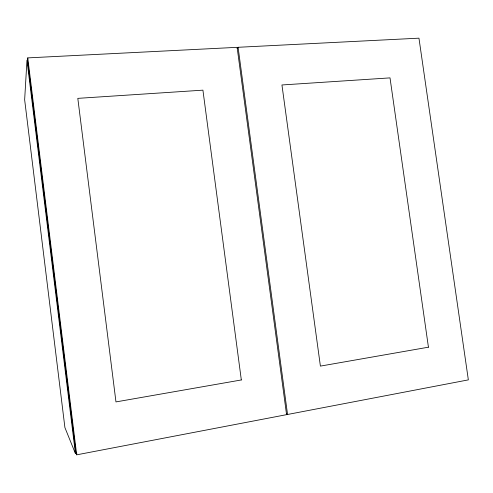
<?xml version="1.0" encoding="UTF-8"?>
<svg xmlns="http://www.w3.org/2000/svg" width="493" height="493" viewBox="0 0 493 493"><rect width="100%" height="100%" fill="white"/><g stroke="black" fill="none" stroke-linecap="round" stroke-linejoin="round"><path stroke-width="0.74" d="M27.768 57.891L27.59 60.762L75.928 452.938L76.698 454.829L286.575 414.662L237.115 47.34L27.768 57.891L76.698 454.829M237.096 48.4L238.088 47.291L418.958 38.171L468.35 379.875L287.555 414.477L286.316 413.96M75.435 453.603L26.967 60.251L24.65 99.777L64.916 427.597L75.435 453.603L76.877 453.326M238.088 47.291L287.555 414.477M241.323 379.961L115.966 401.912L77.808 98.36L202.919 90.157L241.323 379.961M428.435 347.189L320.401 366.108L281.941 84.969L390.012 77.882L428.435 347.189"/></g></svg>
